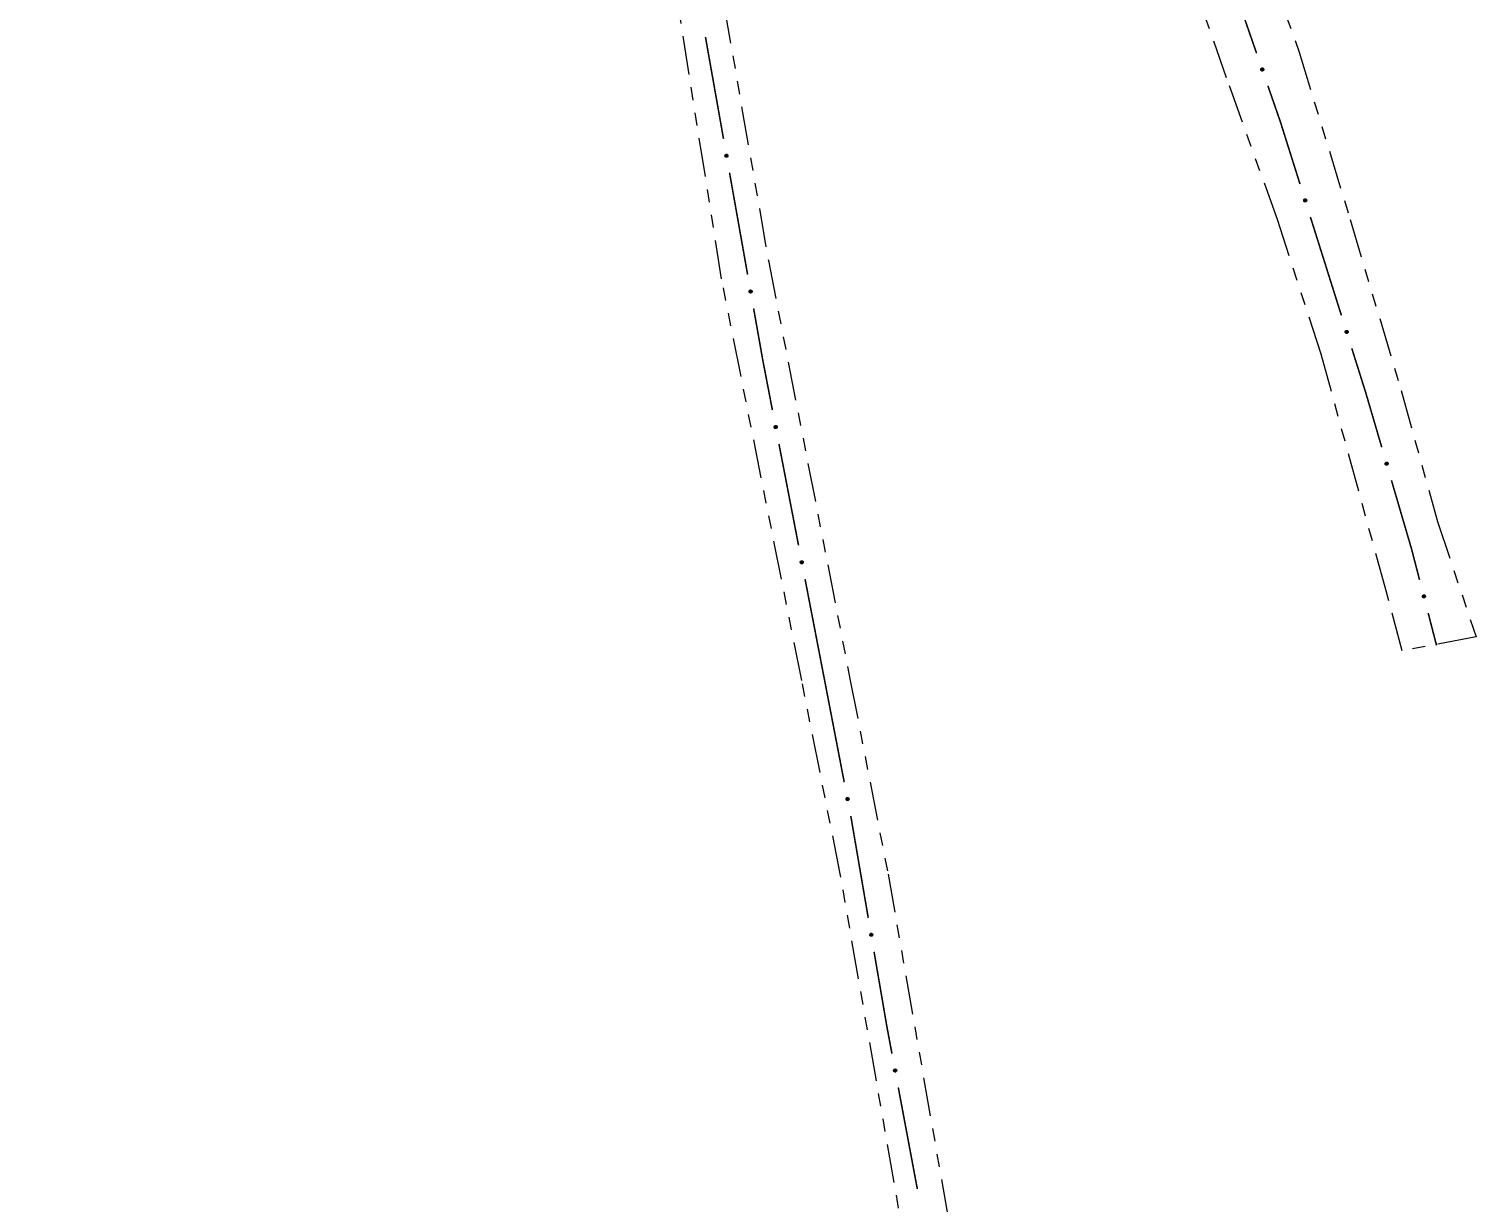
# Model space of a CAD drawing. Extents: x 212200 to 214553, y 4880545 to 4882659.
# Drawn here: x 212907.5 to 213075.6, y 4881302.2 to 4881438.5 of the extents above; entities that cross this region are included whole.
import ezdxf

# ---------------------------------------------------------------- set-up
doc = ezdxf.new("R2010")
doc.units = 0
doc.header["$LTSCALE"] = 1.5
doc.header["$MEASUREMENT"] = 0
doc.linetypes.add('TRACO_25', pattern=[8, 3, -1, 1, -1, 1, -1])
doc.layers.add('SV-EIXO-RUA-N-PAV', color=6, linetype='CONTINUOUS')
doc.layers.add('SV-RUA-NAO-PAV', color=7, linetype='CONTINUOUS')

msp = doc.modelspace()

# ---------------------------------------------------------------- linework, layer by layer
at = {"layer": 'SV-EIXO-RUA-N-PAV', "const_width": 0.18}
for points in [[(213046.13444, 4881446.982765), (213050.07058, 4881435.646681)], [(212986.198072, 4881436.812658), (212986.074824, 4881437.529033)], [(212986.245792, 4881436.543759), (212986.198072, 4881436.812658)], [(212988.167872, 4881425.712988), (212986.245792, 4881436.543759)], [(213051.382627, 4881431.867986), (213052.694674, 4881428.089291)], [(213052.694674, 4881428.089291), (213052.839976, 4881427.670822)], [(213052.839976, 4881427.670822), (213055.111647, 4881420.463319)], [(212990.963626, 4881409.959139), (212988.866811, 4881421.774526)], [(213056.314064, 4881416.648323), (213059.921313, 4881405.203335)], [(212992.742795, 4881399.933662), (212991.662564, 4881406.020676)], [(213061.123729, 4881401.388339), (213062.626749, 4881396.619594)], [(212992.897889, 4881399.130625), (212992.742795, 4881399.933662)], [(212993.846036, 4881394.221346), (212992.897889, 4881399.130625)], [(213062.626749, 4881396.619594), (213062.760945, 4881396.19382)], [(213062.760945, 4881396.19382), (213064.604273, 4881389.904819)], [(212996.880108, 4881378.511655), (212994.604554, 4881390.293923)], [(213065.729355, 4881386.066305), (213067.979518, 4881378.389276)], [(213067.979518, 4881378.389276), (213068.059054, 4881378.117918)], [(213068.059054, 4881378.117918), (213068.991937, 4881374.519655)], [(212999.91418, 4881362.801963), (212997.638626, 4881374.584232)], [(213069.995786, 4881370.647667), (213070.748672, 4881367.743677)], [(213070.748672, 4881367.743677), (213070.96782, 4881366.898392)], [(212999.91418, 4881362.801963), (213002.185007, 4881351.018782)], [(213002.941949, 4881347.091056), (213002.985184, 4881346.866709)], [(213002.985184, 4881346.866709), (213004.974146, 4881335.264432)], [(213005.650002, 4881331.321943), (213007.001712, 4881323.436965)], [(213007.001712, 4881323.436965), (213007.134609, 4881322.661731)], [(213007.134609, 4881322.661731), (213007.726813, 4881319.503313)], [(213008.463967, 4881315.571824), (213010.675429, 4881303.777358)]]:
    msp.add_lwpolyline(points, dxfattribs=at)
at = {"layer": 'SV-EIXO-RUA-N-PAV'}
for points in [[(213050.783465, 4881433.929172), (213050.827777, 4881433.908472), (213050.861627, 4881433.881619), (213050.883415, 4881433.851097), (213050.895634, 4881433.819105), (213050.904449, 4881433.784968), (213050.905743, 4881433.74859), (213050.898236, 4881433.707896), (213050.877783, 4881433.6633), (213050.847996, 4881433.630431), (213050.819215, 4881433.60747), (213050.78659, 4881433.592807), (213050.753284, 4881433.584799), (213050.715452, 4881433.584705), (213050.674286, 4881433.592715), (213050.629941, 4881433.614368), (213050.596935, 4881433.64092), (213050.576637, 4881433.670996), (213050.562104, 4881433.703889), (213050.553522, 4881433.738848), (213050.552457, 4881433.774565), (213050.560597, 4881433.815997), (213050.582548, 4881433.859483), (213050.608655, 4881433.892705), (213050.638438, 4881433.91342), (213050.671144, 4881433.926999), (213050.705275, 4881433.936257), (213050.741789, 4881433.93908), (213050.783465, 4881433.929172)], [(212988.43406, 4881423.583052), (212988.393573, 4881423.610489), (212988.364387, 4881423.64235), (212988.347693, 4881423.675929), (212988.340678, 4881423.709449), (212988.337364, 4881423.74455), (212988.34183, 4881423.780676), (212988.355668, 4881423.819674), (212988.382907, 4881423.860482), (212988.41751, 4881423.888235), (212988.449555, 4881423.906363), (212988.484087, 4881423.915691), (212988.518239, 4881423.918339), (212988.555612, 4881423.912459), (212988.594996, 4881423.898049), (212988.635366, 4881423.869666), (212988.663765, 4881423.838235), (212988.67906, 4881423.805331), (212988.688217, 4881423.770556), (212988.691171, 4881423.734681), (212988.686583, 4881423.699244), (212988.672003, 4881423.659616), (212988.643461, 4881423.620142), (212988.612436, 4881423.591459), (212988.579755, 4881423.575707), (212988.545316, 4881423.567462), (212988.510151, 4881423.56371), (212988.473649, 4881423.566688), (212988.43406, 4881423.583052)], [(213055.774654, 4881418.725947), (213055.818349, 4881418.703976), (213055.851411, 4881418.676158), (213055.872308, 4881418.645019), (213055.883599, 4881418.612688), (213055.891425, 4881418.578311), (213055.891668, 4881418.54191), (213055.882989, 4881418.50145), (213055.861257, 4881418.457463), (213055.830534, 4881418.425467), (213055.801102, 4881418.403347), (213055.768067, 4881418.389632), (213055.734544, 4881418.382589), (213055.696724, 4881418.383587), (213055.655808, 4881418.392782), (213055.612106, 4881418.415706), (213055.57988, 4881418.4432), (213055.560459, 4881418.473849), (213055.546881, 4881418.507148), (213055.539312, 4881418.54234), (213055.539279, 4881418.578073), (213055.548612, 4881418.619253), (213055.571809, 4881418.662087), (213055.598864, 4881418.694541), (213055.629233, 4881418.714388), (213055.662316, 4881418.727018), (213055.696701, 4881418.735286), (213055.733282, 4881418.737054), (213055.774654, 4881418.725947)], [(212991.229814, 4881407.829203), (212991.189327, 4881407.85664), (212991.160141, 4881407.888501), (212991.143446, 4881407.92208), (212991.136431, 4881407.9556), (212991.133117, 4881407.990701), (212991.137583, 4881408.026827), (212991.151422, 4881408.065825), (212991.17866, 4881408.106632), (212991.213263, 4881408.134386), (212991.245309, 4881408.152514), (212991.27984, 4881408.161841), (212991.313993, 4881408.16449), (212991.351365, 4881408.15861), (212991.390749, 4881408.1442), (212991.43112, 4881408.115817), (212991.459519, 4881408.084386), (212991.474813, 4881408.051482), (212991.483971, 4881408.016707), (212991.486925, 4881407.980832), (212991.482336, 4881407.945395), (212991.467756, 4881407.905767), (212991.439215, 4881407.866293), (212991.408189, 4881407.83761), (212991.375509, 4881407.821858), (212991.34107, 4881407.813613), (212991.305904, 4881407.809861), (212991.269402, 4881407.812838), (212991.229814, 4881407.829203)], [(213060.584319, 4881403.465963), (213060.628014, 4881403.443992), (213060.661076, 4881403.416173), (213060.681973, 4881403.385035), (213060.693264, 4881403.352704), (213060.70109, 4881403.318326), (213060.701333, 4881403.281926), (213060.692654, 4881403.241466), (213060.670922, 4881403.197478), (213060.640199, 4881403.165483), (213060.610767, 4881403.143363), (213060.577732, 4881403.129648), (213060.544209, 4881403.122605), (213060.506389, 4881403.123602), (213060.465473, 4881403.132798), (213060.421771, 4881403.155721), (213060.389545, 4881403.183216), (213060.370124, 4881403.213865), (213060.356546, 4881403.247164), (213060.348977, 4881403.282356), (213060.348944, 4881403.318089), (213060.358277, 4881403.359269), (213060.381474, 4881403.402103), (213060.408529, 4881403.434557), (213060.438898, 4881403.454404), (213060.471981, 4881403.467033), (213060.506366, 4881403.475302), (213060.542947, 4881403.47707), (213060.584319, 4881403.465963)], [(212994.144458, 4881392.095687), (212994.10356, 4881392.122508), (212994.073894, 4881392.153922), (212994.056693, 4881392.187245), (212994.049171, 4881392.220655), (212994.045326, 4881392.255702), (212994.049244, 4881392.291891), (212994.06249, 4881392.331094), (212994.089108, 4881392.37231), (212994.123286, 4881392.400584), (212994.155053, 4881392.419196), (212994.18944, 4881392.429045), (212994.223548, 4881392.43221), (212994.261005, 4881392.426897), (212994.300603, 4881392.413085), (212994.341399, 4881392.385318), (212994.370271, 4881392.35432), (212994.386062, 4881392.321652), (212994.395745, 4881392.28702), (212994.399242, 4881392.251193), (212994.395191, 4881392.21569), (212994.381213, 4881392.175847), (212994.353273, 4881392.135944), (212994.322685, 4881392.106795), (212994.290247, 4881392.090549), (212994.255937, 4881392.081784), (212994.220833, 4881392.0775), (212994.18429, 4881392.079924), (212994.144458, 4881392.095687)], [(213065.232037, 4881388.154404), (213065.27528, 4881388.131554), (213065.307772, 4881388.103074), (213065.328036, 4881388.071519), (213065.338671, 4881388.038967), (213065.345801, 4881388.004438), (213065.345309, 4881387.96804), (213065.335814, 4881387.927764), (213065.313197, 4881387.884224), (213065.281834, 4881387.852856), (213065.251961, 4881387.831335), (213065.218656, 4881387.818291), (213065.184997, 4881387.811927), (213065.147206, 4881387.813688), (213065.106483, 4881387.823709), (213065.063253, 4881387.84751), (213065.03159, 4881387.87565), (213065.012792, 4881387.906686), (213064.99989, 4881387.940252), (213064.993033, 4881387.97559), (213064.993722, 4881388.011316), (213065.003885, 4881388.0523), (213065.027943, 4881388.094656), (213065.055649, 4881388.126557), (213065.086412, 4881388.145786), (213065.119744, 4881388.157744), (213065.154289, 4881388.165316), (213065.190898, 4881388.166345), (213065.232037, 4881388.154404)], [(212997.17853, 4881376.385995), (212997.137632, 4881376.412816), (212997.107966, 4881376.444231), (212997.090765, 4881376.477554), (212997.083243, 4881376.510963), (212997.079398, 4881376.54601), (212997.083316, 4881376.5822), (212997.096562, 4881376.621403), (212997.12318, 4881376.662618), (212997.157358, 4881376.690892), (212997.189125, 4881376.709504), (212997.223512, 4881376.719353), (212997.25762, 4881376.722519), (212997.295077, 4881376.717206), (212997.334675, 4881376.703394), (212997.375471, 4881376.675626), (212997.404343, 4881376.644629), (212997.420134, 4881376.61196), (212997.429817, 4881376.577328), (212997.433314, 4881376.541501), (212997.429263, 4881376.505999), (212997.415285, 4881376.466155), (212997.387345, 4881376.426253), (212997.356757, 4881376.397104), (212997.324319, 4881376.380858), (212997.290009, 4881376.372093), (212997.254905, 4881376.367808), (212997.218362, 4881376.370232), (212997.17853, 4881376.385995)], [(213069.564361, 4881372.75037), (213069.606864, 4881372.726172), (213069.638445, 4881372.696684), (213069.657706, 4881372.664508), (213069.667313, 4881372.631637), (213069.673354, 4881372.596901), (213069.671717, 4881372.560537), (213069.660961, 4881372.520579), (213069.636987, 4881372.477772), (213069.604653, 4881372.447406), (213069.574118, 4881372.426834), (213069.540419, 4881372.414843), (213069.506577, 4881372.40954), (213069.46886, 4881372.412489), (213069.428472, 4881372.423785), (213069.386012, 4881372.448934), (213069.355249, 4881372.478056), (213069.337436, 4881372.509667), (213069.325595, 4881372.543622), (213069.319853, 4881372.579158), (213069.321665, 4881372.614845), (213069.333112, 4881372.655488), (213069.358489, 4881372.697068), (213069.387184, 4881372.728082), (213069.418537, 4881372.746334), (213069.452228, 4881372.757238), (213069.486994, 4881372.763721), (213069.523617, 4881372.763598), (213069.564361, 4881372.75037)], [(213002.64438, 4881349.216835), (213002.685267, 4881349.189997), (213002.71492, 4881349.158571), (213002.732108, 4881349.125241), (213002.739616, 4881349.091828), (213002.743448, 4881349.05678), (213002.739515, 4881349.020592), (213002.726253, 4881348.981394), (213002.699619, 4881348.940189), (213002.665429, 4881348.911929), (213002.633655, 4881348.89333), (213002.599265, 4881348.883494), (213002.565155, 4881348.880343), (213002.5277, 4881348.885671), (213002.488108, 4881348.899499), (213002.447323, 4881348.927283), (213002.418463, 4881348.958292), (213002.402685, 4881348.990966), (213002.393016, 4881349.025602), (213002.389533, 4881349.061431), (213002.393599, 4881349.096931), (213002.407593, 4881349.136769), (213002.435549, 4881349.176661), (213002.466148, 4881349.205797), (213002.498593, 4881349.22203), (213002.532906, 4881349.230782), (213002.568013, 4881349.235052), (213002.604554, 4881349.232613), (213002.64438, 4881349.216835)], [(213005.396295, 4881333.453402), (213005.436621, 4881333.425727), (213005.46562, 4881333.393696), (213005.482117, 4881333.36002), (213005.488936, 4881333.326459), (213005.492044, 4881333.29134), (213005.487366, 4881333.25524), (213005.4733, 4881333.216324), (213005.445822, 4881333.175677), (213005.411058, 4881333.148127), (213005.378907, 4881333.130186), (213005.344321, 4881333.121062), (213005.310154, 4881333.118613), (213005.272816, 4881333.124712), (213005.233517, 4881333.139353), (213005.193314, 4881333.167971), (213005.165099, 4881333.199568), (213005.149998, 4881333.232561), (213005.141044, 4881333.267389), (213005.1383, 4881333.303281), (213005.143096, 4881333.338691), (213005.157908, 4881333.378232), (213005.186681, 4881333.417539), (213005.217874, 4881333.446039), (213005.250646, 4881333.4616), (213005.285132, 4881333.469643), (213005.320319, 4881333.473189), (213005.356803, 4881333.469997), (213005.396295, 4881333.453402)], [(213008.177106, 4881317.699075), (213008.217858, 4881317.672032), (213008.247352, 4881317.640456), (213008.264372, 4881317.60704), (213008.271712, 4881317.57359), (213008.275367, 4881317.538523), (213008.271252, 4881317.502355), (213008.257793, 4881317.463225), (213008.230952, 4881317.422155), (213008.19662, 4881317.394067), (213008.164752, 4881317.375628), (213008.130313, 4881317.365966), (213008.096188, 4881317.362986), (213008.05876, 4881317.368503), (213008.019238, 4881317.38253), (213007.978594, 4881317.410519), (213007.949891, 4881317.441673), (213007.934277, 4881317.474426), (213007.924783, 4881317.509111), (213007.92148, 4881317.544956), (213007.925724, 4881317.580436), (213007.939919, 4881317.620203), (213007.968076, 4881317.659953), (213007.998821, 4881317.688935), (213008.031347, 4881317.705004), (213008.065704, 4881317.713583), (213008.100832, 4881317.717677), (213008.137361, 4881317.715054), (213008.177106, 4881317.699075)]]:
    msp.add_lwpolyline(points, close=True, dxfattribs=at)
for points in [[(213050.552457, 4881433.774565), (213050.629941, 4881433.614368)], [(213050.553522, 4881433.738848), (213050.596935, 4881433.64092)], [(213050.555013, 4881433.752815), (213050.610871, 4881433.633544)], [(213050.560581, 4881433.79086), (213050.64913, 4881433.610718)], [(213050.560597, 4881433.815997), (213050.674286, 4881433.592715)], [(213050.574277, 4881433.834615), (213050.693387, 4881433.591418)], [(213050.582548, 4881433.859483), (213050.715452, 4881433.584705)], [(213050.595367, 4881433.873715), (213050.731825, 4881433.588876)], [(213050.608655, 4881433.892705), (213050.753284, 4881433.584799)], [(213050.623959, 4881433.899532), (213050.768473, 4881433.59149)], [(213050.638438, 4881433.91342), (213050.78659, 4881433.592807)], [(213050.655235, 4881433.917614), (213050.799857, 4881433.600943)], [(213050.671144, 4881433.926999), (213050.819215, 4881433.60747)], [(213050.690487, 4881433.92841), (213050.833658, 4881433.624235)], [(213050.705275, 4881433.936257), (213050.847996, 4881433.630431)], [(213050.72495, 4881433.933154), (213050.861802, 4881433.65134)], [(213050.741789, 4881433.93908), (213050.877783, 4881433.6633)], [(213050.761204, 4881433.932742), (213050.885076, 4881433.68831)], [(213050.783465, 4881433.929172), (213050.898236, 4881433.707896)], [(213050.807144, 4881433.916916), (213050.899166, 4881433.735091)], [(213050.827777, 4881433.908472), (213050.905743, 4881433.74859)], [(213050.847139, 4881433.893248), (213050.901261, 4881433.774818)], [(213050.861627, 4881433.881619), (213050.904449, 4881433.784968)], [(212988.364387, 4881423.64235), (212988.337364, 4881423.74455)], [(212988.393573, 4881423.610489), (212988.34183, 4881423.780676)], [(212988.376857, 4881423.62858), (212988.342115, 4881423.754069)], [(212988.412614, 4881423.598893), (212988.350456, 4881423.792967)], [(212988.43406, 4881423.583052), (212988.355668, 4881423.819674)], [(212988.455478, 4881423.576012), (212988.371756, 4881423.836937)], [(212988.473649, 4881423.566688), (212988.382907, 4881423.860482)], [(212988.491213, 4881423.569881), (212988.400575, 4881423.869768)], [(212988.510151, 4881423.56371), (212988.41751, 4881423.888235)], [(212988.525993, 4881423.569124), (212988.432646, 4881423.892089)], [(212988.545316, 4881423.567462), (212988.449555, 4881423.906363)], [(212988.562507, 4881423.574218), (212988.469701, 4881423.909752)], [(212988.579755, 4881423.575707), (212988.484087, 4881423.915691)], [(212988.596246, 4881423.587135), (212988.502184, 4881423.914131)], [(212988.612436, 4881423.591459), (212988.518239, 4881423.918339)], [(212988.628555, 4881423.608113), (212988.538785, 4881423.910925)], [(212988.643461, 4881423.620142), (212988.555612, 4881423.912459)], [(212988.655555, 4881423.643393), (212988.576339, 4881423.902346)], [(212988.672003, 4881423.659616), (212988.594996, 4881423.898049)], [(212988.675988, 4881423.684436), (212988.616993, 4881423.8763)], [(212988.686583, 4881423.699244), (212988.635366, 4881423.869666)], [(212988.687493, 4881423.721124), (212988.651168, 4881423.847719)], [(212988.691171, 4881423.734681), (212988.663765, 4881423.838235)], [(213055.539279, 4881418.578073), (213055.612106, 4881418.415706)], [(213055.539312, 4881418.54234), (213055.57988, 4881418.4432)], [(213055.541206, 4881418.556259), (213055.593598, 4881418.435425)], [(213055.54787, 4881418.594126), (213055.631182, 4881418.411503)], [(213055.548612, 4881418.619253), (213055.655808, 4881418.392782)], [(213055.562823, 4881418.637468), (213055.674863, 4881418.390934)], [(213055.571809, 4881418.662087), (213055.696724, 4881418.383587)], [(213055.585033, 4881418.675943), (213055.713212, 4881418.387283)], [(213055.598864, 4881418.694541), (213055.734544, 4881418.382589)], [(213055.614358, 4881418.700924), (213055.74992, 4881418.388838)], [(213055.629233, 4881418.714388), (213055.768067, 4881418.389632)], [(213055.646144, 4881418.718095), (213055.781564, 4881418.397381)], [(213055.662316, 4881418.727018), (213055.801102, 4881418.403347)], [(213055.681692, 4881418.727869), (213055.816023, 4881418.419688)], [(213055.696701, 4881418.735286), (213055.830534, 4881418.425467)], [(213055.716278, 4881418.731616), (213055.844938, 4881418.445969)], [(213055.733282, 4881418.737054), (213055.861257, 4881418.457463)], [(213055.752505, 4881418.730158), (213055.869269, 4881418.482252)], [(213055.774654, 4881418.725947), (213055.882989, 4881418.50145)], [(213055.797969, 4881418.713012), (213055.884704, 4881418.528607)], [(213055.818349, 4881418.703976), (213055.891668, 4881418.54191)], [(213055.837265, 4881418.688199), (213055.887944, 4881418.568257)], [(213055.851411, 4881418.676158), (213055.891425, 4881418.578311)], [(212991.160141, 4881407.888501), (212991.133117, 4881407.990701)], [(212991.189327, 4881407.85664), (212991.137583, 4881408.026827)], [(212991.172611, 4881407.874731), (212991.137868, 4881408.00022)], [(212991.208368, 4881407.845044), (212991.14621, 4881408.039118)], [(212991.229814, 4881407.829203), (212991.151422, 4881408.065825)], [(212991.251232, 4881407.822163), (212991.167509, 4881408.083087)], [(212991.269402, 4881407.812838), (212991.17866, 4881408.106632)], [(212991.286966, 4881407.816032), (212991.196329, 4881408.115919)], [(212991.305904, 4881407.809861), (212991.213263, 4881408.134386)], [(212991.321746, 4881407.815275), (212991.2284, 4881408.13824)], [(212991.34107, 4881407.813613), (212991.245309, 4881408.152514)], [(212991.35826, 4881407.820369), (212991.265454, 4881408.155903)], [(212991.375509, 4881407.821858), (212991.27984, 4881408.161841)], [(212991.392, 4881407.833285), (212991.297938, 4881408.160282)], [(212991.408189, 4881407.83761), (212991.313993, 4881408.16449)], [(212991.424309, 4881407.854263), (212991.334538, 4881408.157076)], [(212991.439215, 4881407.866293), (212991.351365, 4881408.15861)], [(212991.451308, 4881407.889543), (212991.372093, 4881408.148497)], [(212991.467756, 4881407.905767), (212991.390749, 4881408.1442)], [(212991.471741, 4881407.930587), (212991.412747, 4881408.122451)], [(212991.482336, 4881407.945395), (212991.43112, 4881408.115817)], [(212991.483246, 4881407.967275), (212991.446922, 4881408.09387)], [(212991.486925, 4881407.980832), (212991.459519, 4881408.084386)], [(213060.348944, 4881403.318089), (213060.421771, 4881403.155721)], [(213060.348977, 4881403.282356), (213060.389545, 4881403.183216)], [(213060.350871, 4881403.296274), (213060.403263, 4881403.175441)], [(213060.357535, 4881403.334142), (213060.440847, 4881403.151519)], [(213060.358277, 4881403.359269), (213060.465473, 4881403.132798)], [(213060.372488, 4881403.377484), (213060.484528, 4881403.13095)], [(213060.381474, 4881403.402103), (213060.506389, 4881403.123602)], [(213060.394698, 4881403.415959), (213060.522877, 4881403.127299)], [(213060.408529, 4881403.434557), (213060.544209, 4881403.122605)], [(213060.424023, 4881403.440939), (213060.559585, 4881403.128854)], [(213060.438898, 4881403.454404), (213060.577732, 4881403.129648)], [(213060.455809, 4881403.458111), (213060.591229, 4881403.137397)], [(213060.471981, 4881403.467033), (213060.610767, 4881403.143363)], [(213060.491357, 4881403.467885), (213060.625688, 4881403.159703)], [(213060.506366, 4881403.475302), (213060.640199, 4881403.165483)], [(213060.525943, 4881403.471632), (213060.654603, 4881403.185985)], [(213060.542947, 4881403.47707), (213060.670922, 4881403.197478)], [(213060.56217, 4881403.470174), (213060.678934, 4881403.222268)], [(213060.584319, 4881403.465963), (213060.692654, 4881403.241466)], [(213060.607634, 4881403.453028), (213060.694369, 4881403.268623)], [(213060.628014, 4881403.443992), (213060.701333, 4881403.281926)], [(213060.64693, 4881403.428215), (213060.697609, 4881403.308273)], [(213060.661076, 4881403.416173), (213060.70109, 4881403.318326)], [(212994.073894, 4881392.153922), (212994.045326, 4881392.255702)], [(212994.10356, 4881392.122508), (212994.049244, 4881392.291891)], [(212994.086572, 4881392.140343), (212994.049932, 4881392.265292)], [(212994.122774, 4881392.111201), (212994.057683, 4881392.304311)], [(212994.144458, 4881392.095687), (212994.06249, 4881392.331094)], [(212994.16598, 4881392.088972), (212994.078315, 4881392.348598)], [(212994.18429, 4881392.079924), (212994.089108, 4881392.37231)], [(212994.201803, 4881392.083383), (212994.106634, 4881392.381863)], [(212994.220833, 4881392.0775), (212994.123286, 4881392.400584)], [(212994.236591, 4881392.083153), (212994.138362, 4881392.404667)], [(212994.255937, 4881392.081784), (212994.155053, 4881392.419196)], [(212994.273023, 4881392.088799), (212994.175145, 4881392.422889)], [(212994.290247, 4881392.090549), (212994.18944, 4881392.429045)], [(212994.306563, 4881392.102226), (212994.207559, 4881392.42776)], [(212994.322685, 4881392.106795), (212994.223548, 4881392.43221)], [(212994.338551, 4881392.123691), (212994.244204, 4881392.425109)], [(212994.353273, 4881392.135944), (212994.261005, 4881392.426897)], [(212994.365013, 4881392.159376), (212994.281884, 4881392.417099)], [(212994.381213, 4881392.175847), (212994.300603, 4881392.413085)], [(212994.384822, 4881392.200724), (212994.322928, 4881392.391672)], [(212994.395191, 4881392.21569), (212994.341399, 4881392.385318)], [(212994.39577, 4881392.237582), (212994.357532, 4881392.363612)], [(212994.399242, 4881392.251193), (212994.370271, 4881392.35432)], [(213064.993033, 4881387.97559), (213065.03159, 4881387.87565)], [(213064.993722, 4881388.011316), (213065.063253, 4881387.84751)], [(213064.995208, 4881387.989467), (213065.045148, 4881387.8676)], [(213065.002636, 4881388.027193), (213065.082241, 4881387.842924)], [(213065.003885, 4881388.0523), (213065.106483, 4881387.823709)], [(213065.018462, 4881388.070223), (213065.125497, 4881387.821476)], [(213065.027943, 4881388.094656), (213065.147206, 4881387.813688)], [(213065.041445, 4881388.108242), (213065.163764, 4881387.817051)], [(213065.055649, 4881388.126557), (213065.184997, 4881387.811927)], [(213065.071269, 4881388.132625), (213065.200496, 4881387.817864)], [(213065.086412, 4881388.145786), (213065.218656, 4881387.818291)], [(213065.103395, 4881388.149151), (213065.232306, 4881387.825766)], [(213065.119744, 4881388.157744), (213065.251961, 4881387.831335)], [(213065.139133, 4881388.158204), (213065.26721, 4881387.847371)], [(213065.154289, 4881388.165316), (213065.281834, 4881387.852856)], [(213065.173788, 4881388.161252), (213065.296649, 4881387.873063)], [(213065.190898, 4881388.166345), (213065.313197, 4881387.884224)], [(213065.209978, 4881388.159062), (213065.321709, 4881387.908847)], [(213065.232037, 4881388.154404), (213065.335814, 4881387.927764)], [(213065.255086, 4881388.141001), (213065.338077, 4881387.95488)], [(213065.27528, 4881388.131554), (213065.345309, 4881387.96804)], [(213065.293872, 4881388.115399), (213065.342118, 4881387.994457)], [(213065.307772, 4881388.103074), (213065.345801, 4881388.004438)], [(212997.107966, 4881376.444231), (212997.079398, 4881376.54601)], [(212997.137632, 4881376.412816), (212997.083316, 4881376.5822)], [(212997.120644, 4881376.430651), (212997.084004, 4881376.5556)], [(212997.156846, 4881376.40151), (212997.091755, 4881376.59462)], [(212997.17853, 4881376.385995), (212997.096562, 4881376.621403)], [(212997.200052, 4881376.37928), (212997.112387, 4881376.638907)], [(212997.218362, 4881376.370232), (212997.12318, 4881376.662618)], [(212997.235875, 4881376.373691), (212997.140706, 4881376.672171)], [(212997.254905, 4881376.367808), (212997.157358, 4881376.690892)], [(212997.270663, 4881376.373461), (212997.172434, 4881376.694976)], [(212997.290009, 4881376.372093), (212997.189125, 4881376.709504)], [(212997.307095, 4881376.379108), (212997.209217, 4881376.713198)], [(212997.324319, 4881376.380858), (212997.223512, 4881376.719353)], [(212997.340635, 4881376.392534), (212997.241631, 4881376.718068)], [(212997.356757, 4881376.397104), (212997.25762, 4881376.722519)], [(212997.372623, 4881376.413999), (212997.278276, 4881376.715417)], [(212997.387345, 4881376.426253), (212997.295077, 4881376.717206)], [(212997.399085, 4881376.449684), (212997.315956, 4881376.707408)], [(212997.415285, 4881376.466155), (212997.334675, 4881376.703394)], [(212997.418894, 4881376.491033), (212997.357, 4881376.681981)], [(212997.429263, 4881376.505999), (212997.375471, 4881376.675626)], [(212997.429842, 4881376.527891), (212997.391604, 4881376.653921)], [(212997.433314, 4881376.541501), (212997.404343, 4881376.644629)], [(213069.319853, 4881372.579158), (213069.355249, 4881372.478056)], [(213069.321665, 4881372.614845), (213069.386012, 4881372.448934)], [(213069.322464, 4881372.59296), (213069.368547, 4881372.469583)], [(213069.331074, 4881372.630433), (213069.404846, 4881372.443752)], [(213069.333112, 4881372.655488), (213069.428472, 4881372.423785)], [(213069.348245, 4881372.672945), (213069.447407, 4881372.420956)], [(213069.358489, 4881372.697068), (213069.46886, 4881372.412489)], [(213069.372412, 4881372.710222), (213069.485516, 4881372.41533)], [(213069.387184, 4881372.728082), (213069.506577, 4881372.40954)], [(213069.402987, 4881372.733655), (213069.522255, 4881372.414987)], [(213069.418537, 4881372.746334), (213069.540419, 4881372.414843)], [(213069.435617, 4881372.749163), (213069.554298, 4881372.421885)], [(213069.452228, 4881372.757238), (213069.574118, 4881372.426834)], [(213069.471622, 4881372.757088), (213069.589863, 4881372.442383)], [(213069.486994, 4881372.763721), (213069.604653, 4881372.447406)], [(213069.506356, 4881372.759045), (213069.620096, 4881372.467136)], [(213069.523617, 4881372.763598), (213069.636987, 4881372.477772)], [(213069.542459, 4881372.755719), (213069.646269, 4881372.502115)], [(213069.564361, 4881372.75037), (213069.660961, 4881372.520579)], [(213069.586977, 4881372.736248), (213069.664076, 4881372.547611)], [(213069.606864, 4881372.726172), (213069.671717, 4881372.560537)], [(213069.624939, 4881372.70944), (213069.669359, 4881372.587041)], [(213069.638445, 4881372.696684), (213069.673354, 4881372.596901)], [(213002.389533, 4881349.061431), (213002.418463, 4881348.958292)], [(213002.393011, 4881349.07504), (213002.431199, 4881348.948995)], [(213002.393599, 4881349.096931), (213002.447323, 4881348.927283)], [(213002.403974, 4881349.111893), (213002.465791, 4881348.92092)], [(213002.407593, 4881349.136769), (213002.488108, 4881348.899499)], [(213002.4238, 4881349.153234), (213002.506825, 4881348.895477)], [(213002.435549, 4881349.176661), (213002.5277, 4881348.885671)], [(213002.450276, 4881349.188908), (213002.544502, 4881348.887452)], [(213002.466148, 4881349.205797), (213002.565155, 4881348.880343)], [(213002.482272, 4881349.210361), (213002.581146, 4881348.884787)], [(213002.498593, 4881349.22203), (213002.599265, 4881348.883494)], [(213002.515817, 4881349.223773), (213002.613561, 4881348.889644)], [(213002.532906, 4881349.230782), (213002.633655, 4881348.89333)], [(213002.552252, 4881349.229405), (213002.650352, 4881348.907851)], [(213002.568013, 4881349.235052), (213002.665429, 4881348.911929)], [(213002.58704, 4881349.229161), (213002.68209, 4881348.930643)], [(213002.604554, 4881349.232613), (213002.699619, 4881348.940189)], [(213002.62286, 4881349.223558), (213002.710422, 4881348.963896)], [(213002.64438, 4881349.216835), (213002.726253, 4881348.981394)], [(213002.666058, 4881349.201311), (213002.731071, 4881349.008175)], [(213002.685267, 4881349.189997), (213002.739515, 4881349.020592)], [(213002.702248, 4881349.172155), (213002.738838, 4881349.047192)], [(213002.71492, 4881349.158571), (213002.743448, 4881349.05678)], [(213005.186681, 4881333.417539), (213005.272816, 4881333.124712)], [(213005.201657, 4881333.42948), (213005.289652, 4881333.126147)], [(213005.217874, 4881333.446039), (213005.310154, 4881333.118613)], [(213005.234088, 4881333.450269), (213005.326233, 4881333.122727)], [(213005.250646, 4881333.4616), (213005.344321, 4881333.121062)], [(213005.267903, 4881333.462988), (213005.358741, 4881333.126916)], [(213005.285132, 4881333.469643), (213005.378907, 4881333.130186)], [(213005.304446, 4881333.467868), (213005.395899, 4881333.144361)], [(213005.320319, 4881333.473189), (213005.411058, 4881333.148127)], [(213005.339221, 4881333.466907), (213005.4281, 4881333.166494)], [(213005.356803, 4881333.469997), (213005.445822, 4881333.175677)], [(213005.374919, 4881333.460567), (213005.457111, 4881333.199156)], [(213005.396295, 4881333.453402), (213005.4733, 4881333.216324)], [(213005.417648, 4881333.437435), (213005.478668, 4881333.243)], [(213005.436621, 4881333.425727), (213005.487366, 4881333.25524)], [(213005.45323, 4881333.407539), (213005.487237, 4881333.281848)], [(213005.1383, 4881333.303281), (213005.165099, 4881333.199568)], [(213005.142058, 4881333.316816), (213005.17764, 4881333.190011)], [(213005.143096, 4881333.338691), (213005.193314, 4881333.167971)], [(213005.153778, 4881333.353436), (213005.211647, 4881333.16123)], [(213005.157908, 4881333.378232), (213005.233517, 4881333.139353)], [(213005.174451, 4881333.394359), (213005.252148, 4881333.134947)], [(213005.46562, 4881333.393696), (213005.492044, 4881333.29134)], [(213007.92148, 4881317.544956), (213007.949891, 4881317.441673)], [(213007.925027, 4881317.558547), (213007.962579, 4881317.432312)], [(213007.925724, 4881317.580436), (213007.978594, 4881317.410519)], [(213007.936175, 4881317.595345), (213007.99703, 4881317.404064)], [(213007.939919, 4881317.620203), (213008.019238, 4881317.38253)], [(213007.956208, 4881317.636586), (213008.037935, 4881317.378414)], [(213007.968076, 4881317.659953), (213008.05876, 4881317.368503)], [(213007.982864, 4881317.672126), (213008.075571, 4881317.3702)], [(213007.998821, 4881317.688935), (213008.096188, 4881317.362986)], [(213008.014968, 4881317.693417), (213008.112201, 4881317.36735)], [(213008.031347, 4881317.705004), (213008.130313, 4881317.365966)], [(213008.04858, 4881317.706661), (213008.14464, 4881317.372044)], [(213008.065704, 4881317.713583), (213008.164752, 4881317.375628)], [(213008.085043, 4881317.712109), (213008.181522, 4881317.390065)], [(213008.100832, 4881317.717677), (213008.19662, 4881317.394067)], [(213008.119829, 4881317.71169), (213008.213374, 4881317.412697)], [(213008.137361, 4881317.715054), (213008.230952, 4881317.422155)], [(213008.155621, 4881317.705906), (213008.241874, 4881317.445807)], [(213008.177106, 4881317.699075), (213008.257793, 4881317.463225)], [(213008.198705, 4881317.683442), (213008.262745, 4881317.489981)], [(213008.217858, 4881317.672032), (213008.271252, 4881317.502355)], [(213008.234749, 4881317.654104), (213008.270708, 4881317.528958)], [(213008.247352, 4881317.640456), (213008.275367, 4881317.538523)]]:
    msp.add_lwpolyline(points, dxfattribs=at)
at = {"layer": 'SV-RUA-NAO-PAV', "linetype": 'TRACO_25'}
for points in [[(212997.248149, 4881362.813699, 15.446812), (212987.938815, 4881409.47444, 15.002928), (212978.449783, 4881469.372282, 14.962574), (212976.228014, 4881481.191859, 15.204693), (212977.766495, 4881490.511505, 15.184517), (212983.305282, 4881496.931235, 15.305576), (212991.484518, 4881499.851079, 15.245047), (212998.00381, 4881502.810931, 15.265223), (213001.342616, 4881509.630659, 15.083633), (212983.988142, 4881606.127196, 14.39763), (212964.150351, 4881724.382943, 13.550214), (212947.034752, 4881827.999215, 11.653616), (212931.481311, 4881917.476, 9.39384), (212914.647304, 4882010.872648, 6.710355), (212912.986348, 4882017.372417, 6.649825), (212911.005889, 4882020.772304, 6.347177), (212907.510475, 4882022.009805, 6.205941)], [(213047.426523, 4881456.873466, 14.821338), (213055.026825, 4881435.761516, 14.821338), (213060.938171, 4881416.338522, 14.821338), (213066.849517, 4881396.493289, 14.821338), (213071.071907, 4881381.292685, 14.821338), (213075.556605, 4881367.883515, 14.821338), (213066.984354, 4881366.276218, 14.821338), (213065.109174, 4881373.241172, 14.458159), (213057.560259, 4881400.715679, 14.458159), (213052.493391, 4881416.338522, 14.458159), (213046.582045, 4881432.805843, 14.458159), (213037.292787, 4881459.4069, 14.458159)], [(212986.160973, 4881453.080486, 15.023104), (212993.378282, 4881411.57433, 15.023104), (213002.889862, 4881362.813478, 15.023104)], [(213002.889862, 4881362.813478, 15.023104), (213007.272108, 4881340.34801, 14.890942), (213027.831887, 4881222.706306, 11.264194), (213049.82119, 4881091.199067, 6.694492), (213059.603322, 4881051.189163, 6.452709), (213054.299719, 4881049.89247, 6.452709), (213044.469516, 4881090.098994, 6.694492), (213038.09767, 4881128.205877, 6.694492), (213022.450136, 4881221.786104, 11.264194), (213001.724135, 4881340.378924, 14.890942), (212997.248149, 4881362.813699, 15.446812)]]:
    msp.add_polyline3d(points, dxfattribs=at)

doc.saveas('drawing.dxf')
